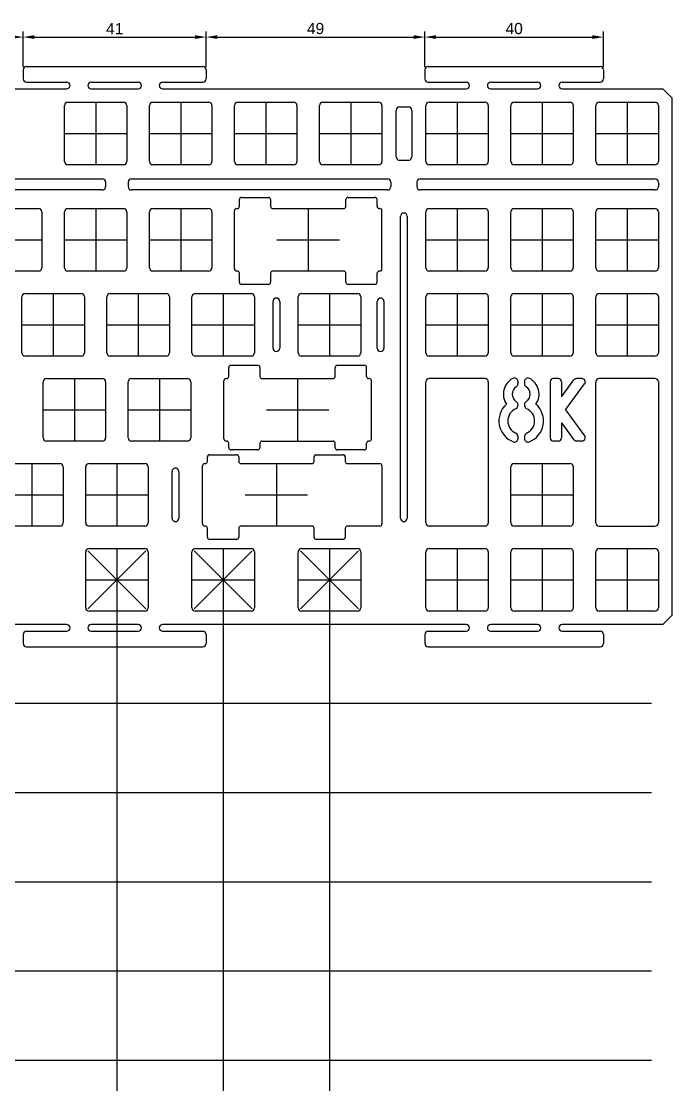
# Model space of a CAD drawing. Header units: millimetres. Extents: x 474 to 1639, y -476 to 312.
# Drawn here: x 1092.9 to 1238.6, y -213.1 to 25.2 of the extents above; entities that cross this region are included whole.
import ezdxf

# ---------------------------------------------------------------- set-up
doc = ezdxf.new("R2010")
doc.units = ezdxf.units.MM
doc.styles.get("Standard").update_dxf_attribs({"font": 'arial.ttf'})
doc.dimstyles.new('ISO-25', dxfattribs={"dimtxt": 2.5, "dimasz": 2.5, "dimexe": 1.25, "dimexo": 0.625, "dimtad": 1, "dimtxsty": 'Standard', "dimcen": 2.5, "dimadec": 0, "dimazin": 0, "dimtfac": 1, "dimtmove": 0, "dimatfit": 3, "dimfxl": 1, "dimarcsym": 0})

# ---------------------------------------------------------------- blocks, each defined once
blk = doc.blocks.new('*D55')
at = {"color": 0, "lineweight": -2, "transparency": 16777216}
for p, q in [((1035.31, 14.87), (1035.31, 22.86)), ((1037.81, 21.61), (1090.81, 21.61)), ((1093.31, 14.87), (1093.31, 22.86))]:
    blk.add_line(p, q, dxfattribs=at)
at = {"color": 0, "transparency": 16777216}
for points in [[(1037.81, 22.03), (1037.81, 21.19), (1035.31, 21.61)], [(1090.81, 22.03), (1090.81, 21.19), (1093.31, 21.61)]]:
    blk.add_solid(points, dxfattribs=at)
at = {"layer": 'Defpoints', "color": 0, "transparency": 16777216}
for p in [(1093.31, 21.61), (1035.31, 14.25), (1093.31, 14.25)]:
    blk.add_point(p, dxfattribs=at)
at = {"color": 0, "transparency": 16777216, "insert": (1064.31, 23.51), "char_height": 2.5, "attachment_point": 5}
blk.add_mtext('58', dxfattribs=at)
blk = doc.blocks.new('*D56')
at = {"color": 0, "lineweight": -2, "transparency": 16777216}
for p, q in [((1093.31, 14.87), (1093.31, 22.86)), ((1095.81, 21.61), (1131.81, 21.61)), ((1134.31, 14.87), (1134.31, 22.86))]:
    blk.add_line(p, q, dxfattribs=at)
at = {"color": 0, "transparency": 16777216}
for points in [[(1095.81, 22.03), (1095.81, 21.19), (1093.31, 21.61)], [(1131.81, 22.03), (1131.81, 21.19), (1134.31, 21.61)]]:
    blk.add_solid(points, dxfattribs=at)
at = {"layer": 'Defpoints', "color": 0, "transparency": 16777216}
for p in [(1134.31, 21.61), (1093.31, 14.25), (1134.31, 14.25)]:
    blk.add_point(p, dxfattribs=at)
at = {"color": 0, "transparency": 16777216, "insert": (1113.81, 23.49), "char_height": 2.5, "attachment_point": 5}
blk.add_mtext('41', dxfattribs=at)
blk = doc.blocks.new('*D50')
at = {"color": 0, "lineweight": -2, "transparency": 16777216}
for p, q in [((1134.31, 14.87), (1134.31, 22.86)), ((1136.81, 21.61), (1180.81, 21.61)), ((1183.31, 14.87), (1183.31, 22.86))]:
    blk.add_line(p, q, dxfattribs=at)
at = {"color": 0, "transparency": 16777216}
for points in [[(1136.81, 22.03), (1136.81, 21.19), (1134.31, 21.61)], [(1180.81, 22.03), (1180.81, 21.19), (1183.31, 21.61)]]:
    blk.add_solid(points, dxfattribs=at)
at = {"layer": 'Defpoints', "color": 0, "transparency": 16777216}
for p in [(1183.31, 21.61), (1134.31, 14.25), (1183.31, 14.25)]:
    blk.add_point(p, dxfattribs=at)
at = {"color": 0, "transparency": 16777216, "insert": (1158.81, 23.51), "char_height": 2.5, "attachment_point": 5}
blk.add_mtext('49', dxfattribs=at)
blk = doc.blocks.new('*D51')
at = {"color": 0, "lineweight": -2, "transparency": 16777216}
for p, q in [((1183.31, 14.88), (1183.31, 22.86)), ((1185.81, 21.61), (1220.81, 21.61)), ((1223.31, 14.88), (1223.31, 22.86))]:
    blk.add_line(p, q, dxfattribs=at)
at = {"color": 0, "transparency": 16777216}
for points in [[(1185.81, 22.03), (1185.81, 21.19), (1183.31, 21.61)], [(1220.81, 22.03), (1220.81, 21.19), (1223.31, 21.61)]]:
    blk.add_solid(points, dxfattribs=at)
at = {"layer": 'Defpoints', "color": 0, "transparency": 16777216}
for p in [(1223.31, 21.61), (1183.31, 14.25), (1223.31, 14.25)]:
    blk.add_point(p, dxfattribs=at)
at = {"color": 0, "transparency": 16777216, "insert": (1203.31, 23.51), "char_height": 2.5, "attachment_point": 5}
blk.add_mtext('40', dxfattribs=at)

msp = doc.modelspace()

# ---------------------------------------------------------------- linework, layer by layer
for p, q in [((1094.05625, 15), (1133.55625, 15)), ((1184.05625, 15), (1222.55625, 15)), ((1093.30625, 14.25), (1093.30625, 12.25)), ((1134.30625, 14.25), (1134.30625, 12.25)), ((1183.30625, 14.25), (1183.30625, 12.25)), ((1223.30625, 14.25), (1223.30625, 12.25)), ((1025.55625, 10), (1103.05625, 10)), ((1094.05625, 11.5), (1103.05625, 11.5)), ((1108.55625, 11.5), (1119.05625, 11.5)), ((1108.55625, 11.5), (1119.05625, 11.5)), ((1108.55625, 10), (1119.05625, 10)), ((1108.55625, 10), (1119.05625, 10)), ((1124.55625, 11.5), (1133.55625, 11.5)), ((1124.55625, 10), (1192.55625, 10)), ((1184.05625, 11.5), (1192.55625, 11.5)), ((1198.05625, 11.5), (1208.55625, 11.5)), ((1198.05625, 11.5), (1208.55625, 11.5)), ((1198.05625, 10), (1208.55625, 10)), ((1198.05625, 10), (1208.55625, 10)), ((1214.05625, 11.5), (1222.55625, 11.5)), ((1214.05625, 10), (1215.55625, 10)), ((1215.55625, 10), (1236.6125, 10)), ((1238.6125, 8), (1236.6125, 10)), ((1238.6125, 8), (1238.6125, -108.0125)), ((1238.6125, -108.0125), (1236.6125, -110.0125)), ((1103.05625, -110.0125), (1025.55625, -110.0125)), ((1094.05625, -111.5125), (1103.05625, -111.5125)), ((1119.05625, -110.0125), (1108.55625, -110.0125)), ((1108.55625, -111.5125), (1119.05625, -111.5125)), ((1108.55625, -111.5125), (1119.05625, -111.5125)), ((1192.55625, -110.0125), (1124.55625, -110.0125)), ((1124.55625, -111.5125), (1133.55625, -111.5125)), ((1184.05625, -111.5125), (1192.55625, -111.5125)), ((1208.55625, -110.0125), (1198.05625, -110.0125)), ((1198.05625, -111.5125), (1208.55625, -111.5125)), ((1198.05625, -111.5125), (1208.55625, -111.5125)), ((1215.5625, -110.0125), (1214.05625, -110.0125)), ((1214.05625, -111.5125), (1222.55625, -111.5125)), ((1236.6125, -110.0125), (1215.5625, -110.0125)), ((1093.30625, -112.2625), (1093.30625, -114.2625)), ((1134.30625, -112.2625), (1134.30625, -114.2625)), ((1183.30625, -112.2625), (1183.30625, -114.2625)), ((1223.30625, -112.2625), (1223.30625, -114.2625)), ((1094.05625, -115.0125), (1133.55625, -115.0125)), ((1184.05625, -115.0125), (1222.55625, -115.0125))]:
    msp.add_line(p, q)
at = {"color": 4}
for p, q in [((1102.55, -6.25), (1102.55, 6.25)), ((1103.3, 7), (1115.8, 7)), ((1116.55, 6.25), (1116.55, -6.25)), ((1121.6, -6.25), (1121.6, 6.25)), ((1122.35, 7), (1134.85, 7)), ((1135.6, 6.25), (1135.6, -6.25)), ((1140.65, -6.25), (1140.65, 6.25)), ((1141.4, 7), (1153.9, 7)), ((1154.65, 6.25), (1154.65, -6.25)), ((1159.7, -6.25), (1159.7, 6.25)), ((1160.45, 7), (1172.95, 7)), ((1173.7, 6.25), (1173.7, -6.25)), ((1176.87625, -5.25), (1176.87625, 5.25)), ((1177.62625, 6), (1179.62625, 6)), ((1180.37625, 5.25), (1180.37625, -5.25)), ((1183.5125, -6.25), (1183.5125, 6.25)), ((1184.2625, 7), (1196.7625, 7)), ((1197.5125, 6.25), (1197.5125, -6.25)), ((1202.5625, -6.25), (1202.5625, 6.25)), ((1203.3125, 7), (1215.8125, 7)), ((1216.5625, 6.25), (1216.5625, -6.25)), ((1221.6125, -6.25), (1221.6125, 6.25)), ((1222.3625, 7), (1234.8625, 7)), ((1235.6125, 6.25), (1235.6125, -6.25)), ((1115.8, -7), (1103.3, -7)), ((1134.85, -7), (1122.35, -7)), ((1153.9, -7), (1141.4, -7)), ((1172.95, -7), (1160.45, -7)), ((1177.62625, -6), (1179.62625, -6)), ((1196.7625, -7), (1184.2625, -7)), ((1215.8125, -7), (1203.3125, -7)), ((1234.8625, -7), (1222.3625, -7)), ((1077.60125, -10.15625), (1111.0375, -10.15625)), ((1111.7875, -10.90625), (1111.7875, -11.90625)), ((1116.8375, -10.90625), (1116.8375, -11.90625)), ((1117.5875, -10.15625), (1158.56375, -10.15625)), ((1158.56375, -10.15625), (1174.95, -10.15625)), ((1175.7, -10.90625), (1175.7, -11.90625)), ((1181.5125, -10.90625), (1181.5125, -11.90625)), ((1182.2625, -10.15625), (1234.8625, -10.15625)), ((1235.6125, -10.90625), (1235.6125, -11.90625)), ((1111.0375, -12.65625), (1036.625, -12.65625)), ((1174.95, -12.65625), (1117.5875, -12.65625)), ((1234.8625, -12.65625), (1182.2625, -12.65625)), ((1141.737, -16.3125), (1141.737, -14.8125)), ((1142.237, -14.3125), (1148.237, -14.3125)), ((1148.737, -14.8125), (1148.737, -16.3125)), ((1165.613, -16.3125), (1165.613, -14.8125)), ((1166.113, -14.3125), (1172.113, -14.3125)), ((1172.613, -16.3125), (1172.613, -14.8125)), ((1084.25, -16.8125), (1096.75, -16.8125)), ((1097.5, -17.5625), (1097.5, -30.0625)), ((1102.55, -30.0625), (1102.55, -17.5625)), ((1103.3, -16.8125), (1115.8, -16.8125)), ((1116.55, -17.5625), (1116.55, -30.0625)), ((1121.6, -30.0625), (1121.6, -17.5625)), ((1122.35, -16.8125), (1134.85, -16.8125)), ((1135.6, -17.5625), (1135.6, -30.0625)), ((1140.65, -30.3125), (1140.65, -17.3125)), ((1141.15, -16.8125), (1141.237, -16.8125)), ((1149.237, -16.8125), (1165.113, -16.8125)), ((1173.2, -16.8125), (1173.113, -16.8125)), ((1173.7, -30.3125), (1173.7, -17.3125)), ((1177.85, -86.2125), (1177.85, -18.5625)), ((1179.35, -18.5625), (1179.35, -86.2125)), ((1183.5125, -30.0625), (1183.5125, -17.5625)), ((1184.2625, -16.8125), (1196.7625, -16.8125)), ((1197.5125, -17.5625), (1197.5125, -30.0625)), ((1202.5625, -30.0625), (1202.5625, -17.5625)), ((1203.3125, -16.8125), (1215.8125, -16.8125)), ((1216.5625, -17.5625), (1216.5625, -30.0625)), ((1221.6125, -30.0625), (1221.6125, -17.5625)), ((1222.3625, -16.8125), (1234.8625, -16.8125)), ((1235.6125, -17.5625), (1235.6125, -30.0625)), ((1096.75, -30.8125), (1084.25, -30.8125)), ((1115.8, -30.8125), (1103.3, -30.8125)), ((1134.85, -30.8125), (1122.35, -30.8125)), ((1141.237, -30.8125), (1141.15, -30.8125)), ((1165.113, -30.8125), (1149.237, -30.8125)), ((1173.113, -30.8125), (1173.2, -30.8125)), ((1196.7625, -30.8125), (1184.2625, -30.8125)), ((1215.8125, -30.8125), (1203.3125, -30.8125)), ((1234.8625, -30.8125), (1222.3625, -30.8125)), ((1141.737, -33.3125), (1141.737, -31.3125)), ((1148.737, -31.3125), (1148.737, -33.3125)), ((1165.613, -33.3125), (1165.613, -31.3125)), ((1172.613, -33.3125), (1172.613, -31.3125)), ((1148.237, -33.8125), (1142.237, -33.8125)), ((1172.113, -33.8125), (1166.113, -33.8125)), ((1093.025, -49.1125), (1093.025, -36.6125)), ((1093.775, -35.8625), (1106.275, -35.8625)), ((1107.025, -36.6125), (1107.025, -49.1125)), ((1112.075, -49.1125), (1112.075, -36.6125)), ((1112.825, -35.8625), (1125.325, -35.8625)), ((1126.075, -36.6125), (1126.075, -49.1125)), ((1131.125, -49.1125), (1131.125, -36.6125)), ((1131.875, -35.8625), (1144.375, -35.8625)), ((1145.125, -36.6125), (1145.125, -49.1125)), ((1149.28125, -48.1125), (1149.28125, -37.6125)), ((1150.78125, -37.6125), (1150.78125, -48.1125)), ((1154.9375, -49.1125), (1154.9375, -36.6125)), ((1155.6875, -35.8625), (1168.1875, -35.8625)), ((1168.9375, -36.6125), (1168.9375, -49.1125)), ((1172.64375, -48.1125), (1172.64375, -37.6125)), ((1174.14375, -37.6125), (1174.14375, -48.1125)), ((1183.5125, -49.1125), (1183.5125, -36.6125)), ((1184.2625, -35.8625), (1196.7625, -35.8625)), ((1197.5125, -36.6125), (1197.5125, -49.1125)), ((1202.5625, -49.1125), (1202.5625, -36.6125)), ((1203.3125, -35.8625), (1215.8125, -35.8625)), ((1216.5625, -36.6125), (1216.5625, -49.1125)), ((1221.6125, -49.1125), (1221.6125, -36.6125)), ((1222.3625, -35.8625), (1234.8625, -35.8625)), ((1235.6125, -36.6125), (1235.6125, -49.1125)), ((1106.275, -49.8625), (1093.775, -49.8625)), ((1125.325, -49.8625), (1112.825, -49.8625)), ((1144.375, -49.8625), (1131.875, -49.8625)), ((1168.1875, -49.8625), (1155.6875, -49.8625)), ((1196.7625, -49.8625), (1184.2625, -49.8625)), ((1215.8125, -49.8625), (1203.3125, -49.8625)), ((1234.8625, -49.8625), (1222.3625, -49.8625)), ((1139.35575, -54.4125), (1139.35575, -52.4125)), ((1139.85575, -51.9125), (1145.85575, -51.9125)), ((1146.35575, -52.4125), (1146.35575, -54.4125)), ((1163.23175, -54.4125), (1163.23175, -52.4125)), ((1163.73175, -51.9125), (1169.73175, -51.9125)), ((1170.23175, -54.4125), (1170.23175, -52.4125)), ((1097.7875, -68.1625), (1097.7875, -55.6625)), ((1098.5375, -54.9125), (1111.0375, -54.9125)), ((1111.7875, -55.6625), (1111.7875, -68.1625)), ((1116.8375, -68.1625), (1116.8375, -55.6625)), ((1117.5875, -54.9125), (1130.0875, -54.9125)), ((1130.8375, -55.6625), (1130.8375, -68.1625)), ((1138.26875, -68.4125), (1138.26875, -55.4125)), ((1138.76875, -54.9125), (1138.85575, -54.9125)), ((1146.85575, -54.9125), (1162.73175, -54.9125)), ((1170.81875, -54.9125), (1170.73175, -54.9125)), ((1171.31875, -68.4125), (1171.31875, -55.4125)), ((1183.5125, -87.2125), (1183.5125, -55.6625)), ((1196.7625, -54.9125), (1184.2625, -54.9125)), ((1197.5125, -55.6625), (1197.5125, -87.2125)), ((1204.1375, -55.529359), (1204.1375, -56.107614)), ((1205.6375, -55.529359), (1205.6375, -56.107614)), ((1211.391786, -55.6625), (1211.391786, -68.1625)), ((1213.141786, -54.9125), (1212.141786, -54.9125)), ((1213.891786, -59.000654), (1216.700227, -55.215597)), ((1213.891786, -55.6625), (1213.891786, -59.000654)), ((1214.783632, -61.9125), (1219.089421, -56.109403)), ((1218.48711, -54.9125), (1217.302537, -54.9125)), ((1221.6125, -87.2125), (1221.6125, -55.6625)), ((1234.8625, -54.9125), (1222.3625, -54.9125)), ((1235.6125, -55.6625), (1235.6125, -87.2125)), ((1204.1375, -60.717386), (1204.1375, -60.975568)), ((1205.6375, -60.717386), (1205.6375, -60.975568)), ((1214.783632, -61.9125), (1219.089421, -67.715597)), ((1213.891786, -64.824346), (1216.700227, -68.609403)), ((1213.891786, -64.824346), (1213.891786, -68.1625)), ((1111.0375, -68.9125), (1098.5375, -68.9125)), ((1130.0875, -68.9125), (1117.5875, -68.9125)), ((1138.85575, -68.9125), (1138.76875, -68.9125)), ((1146.85575, -68.9125), (1162.73175, -68.9125)), ((1170.73175, -68.9125), (1170.81875, -68.9125)), ((1204.1375, -67.849432), (1204.1375, -68.388993)), ((1205.6375, -67.849432), (1205.6375, -68.388993)), ((1213.141786, -68.9125), (1212.141786, -68.9125)), ((1218.48711, -68.9125), (1217.302537, -68.9125)), ((1139.35575, -70.4125), (1139.35575, -69.4125)), ((1145.85575, -70.9125), (1139.85575, -70.9125)), ((1146.35575, -69.4125), (1146.35575, -70.4125)), ((1163.23175, -70.4125), (1163.23175, -69.4125)), ((1169.73175, -70.9125), (1163.73175, -70.9125)), ((1170.23175, -70.4125), (1170.23175, -69.4125)), ((1134.59325, -73.4625), (1134.59325, -72.4625)), ((1135.09325, -71.9625), (1141.09325, -71.9625)), ((1141.59325, -72.4625), (1141.59325, -73.4625)), ((1158.46925, -73.4625), (1158.46925, -72.4625)), ((1158.96925, -71.9625), (1164.96925, -71.9625)), ((1165.46925, -72.4625), (1165.46925, -73.4625)), ((1089.0125, -73.9625), (1101.5125, -73.9625)), ((1102.2625, -74.7125), (1102.2625, -87.2125)), ((1107.3125, -87.2125), (1107.3125, -74.7125)), ((1108.0625, -73.9625), (1120.5625, -73.9625)), ((1121.3125, -74.7125), (1121.3125, -87.2125)), ((1126.659375, -86.2125), (1126.659375, -75.7125)), ((1128.159375, -75.7125), (1128.159375, -86.2125)), ((1133.50625, -87.4625), (1133.50625, -74.4625)), ((1134.00625, -73.9625), (1134.09325, -73.9625)), ((1142.09325, -73.9625), (1157.96925, -73.9625)), ((1165.96925, -73.9625), (1173.2, -73.9625)), ((1173.7, -74.4625), (1173.7, -87.4625)), ((1202.5625, -87.2125), (1202.5625, -74.7125)), ((1203.3125, -73.9625), (1215.8125, -73.9625)), ((1216.5625, -74.7125), (1216.5625, -87.2125)), ((1101.5125, -87.9625), (1089.0125, -87.9625)), ((1120.5625, -87.9625), (1108.0625, -87.9625)), ((1134.09325, -87.9625), (1134.00625, -87.9625)), ((1157.96925, -87.9625), (1142.09325, -87.9625)), ((1173.2, -87.9625), (1165.96925, -87.9625)), ((1196.7625, -87.9625), (1184.2625, -87.9625)), ((1215.8125, -87.9625), (1203.3125, -87.9625)), ((1222.3625, -87.9625), (1234.8625, -87.9625)), ((1134.59325, -90.4625), (1134.59325, -88.4625)), ((1141.59325, -88.4625), (1141.59325, -90.4625)), ((1158.46925, -90.4625), (1158.46925, -88.4625)), ((1165.46925, -88.4625), (1165.46925, -90.4625)), ((1141.09325, -90.9625), (1135.09325, -90.9625)), ((1164.96925, -90.9625), (1158.96925, -90.9625)), ((1107.3125, -106.2625), (1107.3125, -93.7625)), ((1108.0625, -93.0125), (1120.5625, -93.0125)), ((1121.3125, -93.7625), (1121.3125, -106.2625)), ((1131.125, -106.2625), (1131.125, -93.7625)), ((1131.875, -93.0125), (1144.375, -93.0125)), ((1145.125, -93.7625), (1145.125, -106.2625)), ((1154.9375, -106.2625), (1154.9375, -93.7625)), ((1155.6875, -93.0125), (1168.1875, -93.0125)), ((1168.9375, -93.7625), (1168.9375, -106.2625)), ((1183.5125, -106.2625), (1183.5125, -93.7625)), ((1184.2625, -93.0125), (1196.7625, -93.0125)), ((1197.5125, -93.7625), (1197.5125, -106.2625)), ((1202.5625, -106.2625), (1202.5625, -93.7625)), ((1203.3125, -93.0125), (1215.8125, -93.0125)), ((1216.5625, -93.7625), (1216.5625, -106.2625)), ((1221.6125, -106.2625), (1221.6125, -93.7625)), ((1222.3625, -93.0125), (1234.8625, -93.0125)), ((1235.6125, -93.7625), (1235.6125, -106.2625)), ((1120.5625, -107.0125), (1108.0625, -107.0125)), ((1144.375, -107.0125), (1131.875, -107.0125)), ((1168.1875, -107.0125), (1155.6875, -107.0125)), ((1196.7625, -107.0125), (1184.2625, -107.0125)), ((1215.8125, -107.0125), (1203.3125, -107.0125)), ((1234.8625, -107.0125), (1222.3625, -107.0125))]:
    msp.add_line(p, q, dxfattribs=at)
at = {"color": 1}
for p, q in [((1109.55, 7), (1109.55, -7)), ((1128.6, 7), (1128.6, -7)), ((1147.65, 7), (1147.65, -7)), ((1166.7, 7), (1166.7, -7)), ((1190.5125, 7), (1190.5125, -7)), ((1209.5625, 7), (1209.5625, -7)), ((1228.6125, 7), (1228.6125, -7)), ((1102.55, 0), (1116.55, 0)), ((1121.6, 0), (1135.6, 0)), ((1140.65, 0), (1154.65, 0)), ((1159.7, 0), (1173.7, 0)), ((1183.5125, 0), (1197.5125, 0)), ((1202.5625, 0), (1216.5625, 0)), ((1221.6125, 0), (1235.6125, 0)), ((1109.55, -16.8125), (1109.55, -30.8125)), ((1128.6, -16.8125), (1128.6, -30.8125)), ((1157.175, -16.8125), (1157.175, -30.8125)), ((1190.5125, -16.8125), (1190.5125, -30.8125)), ((1209.5625, -16.8125), (1209.5625, -30.8125)), ((1228.6125, -16.8125), (1228.6125, -30.8125)), ((1083.5, -23.8125), (1097.5, -23.8125)), ((1102.55, -23.8125), (1116.55, -23.8125)), ((1121.6, -23.8125), (1135.6, -23.8125)), ((1150.175, -23.8125), (1164.175, -23.8125)), ((1183.5125, -23.8125), (1197.5125, -23.8125)), ((1202.5625, -23.8125), (1216.5625, -23.8125)), ((1221.6125, -23.8125), (1235.6125, -23.8125)), ((1100.025, -35.8625), (1100.025, -49.8625)), ((1119.075, -35.8625), (1119.075, -49.8625)), ((1138.125, -35.8625), (1138.125, -49.8625)), ((1161.9375, -35.8625), (1161.9375, -49.8625)), ((1190.5125, -35.8625), (1190.5125, -49.8625)), ((1209.5625, -35.8625), (1209.5625, -49.8625)), ((1228.6125, -35.8625), (1228.6125, -49.8625)), ((1093.025, -42.8625), (1107.025, -42.8625)), ((1112.075, -42.8625), (1126.075, -42.8625)), ((1131.125, -42.8625), (1145.125, -42.8625)), ((1154.9375, -42.8625), (1168.9375, -42.8625)), ((1183.5125, -42.8625), (1197.5125, -42.8625)), ((1202.5625, -42.8625), (1216.5625, -42.8625)), ((1221.6125, -42.8625), (1235.6125, -42.8625)), ((1104.7875, -54.9125), (1104.7875, -68.9125)), ((1123.8375, -54.9125), (1123.8375, -68.9125)), ((1154.79375, -54.9125), (1154.79375, -68.9125)), ((1097.7875, -61.9125), (1111.7875, -61.9125)), ((1116.8375, -61.9125), (1130.8375, -61.9125)), ((1147.79375, -61.9125), (1161.79375, -61.9125)), ((1095.2625, -73.9625), (1095.2625, -87.9625)), ((1114.3125, -73.9625), (1114.3125, -87.9625)), ((1150.03125, -73.9625), (1150.03125, -87.9625)), ((1209.5625, -73.9625), (1209.5625, -87.9625)), ((1088.2625, -80.9625), (1102.2625, -80.9625)), ((1107.3125, -80.9625), (1121.3125, -80.9625)), ((1143.03125, -80.9625), (1157.03125, -80.9625)), ((1202.5625, -80.9625), (1216.5625, -80.9625)), ((1114.3125, -93.0125), (1114.3125, -107.0125)), ((1138.125, -93.0125), (1138.125, -107.0125)), ((1161.9375, -93.0125), (1161.9375, -107.0125)), ((1190.5125, -93.0125), (1190.5125, -107.0125)), ((1209.5625, -93.0125), (1209.5625, -107.0125)), ((1228.6125, -93.0125), (1228.6125, -107.0125)), ((1107.3125, -100.0125), (1121.3125, -100.0125)), ((1131.125, -100.0125), (1145.125, -100.0125)), ((1154.9375, -100.0125), (1168.9375, -100.0125)), ((1183.5125, -100.0125), (1197.5125, -100.0125)), ((1202.5625, -100.0125), (1216.5625, -100.0125)), ((1221.6125, -100.0125), (1235.6125, -100.0125))]:
    msp.add_line(p, q, dxfattribs=at)
at = {"color": 2}
for p, q in [((1107.8125, -93.5125), (1120.8125, -106.5125)), ((1107.8125, -106.5125), (1120.8125, -93.5125)), ((1131.625, -93.5125), (1144.625, -106.5125)), ((1131.625, -106.5125), (1144.625, -93.5125)), ((1155.4375, -93.5125), (1168.4375, -106.5125)), ((1155.4375, -106.5125), (1168.4375, -93.5125)), ((1114.3125, -107.0125), (1114.3125, -325.612378)), ((1138.125, -107.0125), (1138.125, -325.612378)), ((1161.9375, -107.0125), (1161.9375, -325.612378)), ((873.909511, -127.651543), (1234.088327, -127.651543)), ((873.909511, -147.651543), (1234.088327, -147.651543)), ((873.909511, -167.651543), (1234.088327, -167.651543)), ((873.909511, -187.651543), (1234.088327, -187.651543)), ((873.909511, -207.651543), (1234.088327, -207.651543))]:
    msp.add_line(p, q, dxfattribs=at)
for centre, start, end in [((1094.05625, 14.25), 90, 180), ((1133.55625, 14.25), 360, 90), ((1184.05625, 14.25), 90, 180), ((1222.55625, 14.25), 0, 90), ((1094.05625, 12.25), 180, 270), ((1133.55625, 12.25), 270, 360), ((1184.05625, 12.25), 180, 270), ((1222.55625, 12.25), 270, 0), ((1103.05625, 10.75), 270, 90), ((1108.55625, 10.75), 90, 270), ((1119.05625, 10.75), 270, 90), ((1124.55625, 10.75), 90, 270), ((1192.55625, 10.75), 270, 90), ((1198.05625, 10.75), 90, 270), ((1208.55625, 10.75), 270, 90), ((1214.05625, 10.75), 90, 270), ((1094.05625, -112.2625), 90, 180), ((1103.05625, -110.7625), 270, 90), ((1108.55625, -110.7625), 90, 270), ((1119.05625, -110.7625), 270, 90), ((1124.55625, -110.7625), 90, 270), ((1133.55625, -112.2625), 360, 90), ((1184.05625, -112.2625), 90, 180), ((1192.55625, -110.7625), 270, 90), ((1198.05625, -110.7625), 90, 270), ((1208.55625, -110.7625), 270, 90), ((1214.05625, -110.7625), 90, 270), ((1222.55625, -112.2625), 0, 90), ((1094.05625, -114.2625), 180, 270), ((1133.55625, -114.2625), 270, 360), ((1184.05625, -114.2625), 180, 270), ((1222.55625, -114.2625), 270, 0)]:
    msp.add_arc(centre, 0.75, start, end)
at = {"color": 4}
for centre, radius, start, end in [((1103.3, 6.25), 0.75, 90, 180), ((1115.8, 6.25), 0.75, 0, 90), ((1122.35, 6.25), 0.75, 90, 180), ((1134.85, 6.25), 0.75, 0, 90), ((1141.4, 6.25), 0.75, 90, 180), ((1153.9, 6.25), 0.75, 0, 90), ((1160.45, 6.25), 0.75, 90, 180), ((1172.95, 6.25), 0.75, 0, 90), ((1177.62625, 5.25), 0.75, 90, 180), ((1179.62625, 5.25), 0.75, 0, 90), ((1184.2625, 6.25), 0.75, 90, 180), ((1196.7625, 6.25), 0.75, 0, 90), ((1203.3125, 6.25), 0.75, 90, 180), ((1215.8125, 6.25), 0.75, 0, 90), ((1222.3625, 6.25), 0.75, 90, 180), ((1234.8625, 6.25), 0.75, 0, 90), ((1103.3, -6.25), 0.75, 180, 270), ((1115.8, -6.25), 0.75, 270, 0), ((1122.35, -6.25), 0.75, 180, 270), ((1134.85, -6.25), 0.75, 270, 0), ((1141.4, -6.25), 0.75, 180, 270), ((1153.9, -6.25), 0.75, 270, 0), ((1160.45, -6.25), 0.75, 180, 270), ((1172.95, -6.25), 0.75, 270, 0), ((1177.62625, -5.25), 0.75, 180, 270), ((1179.62625, -5.25), 0.75, 270, 0), ((1184.2625, -6.25), 0.75, 180, 270), ((1196.7625, -6.25), 0.75, 270, 0), ((1203.3125, -6.25), 0.75, 180, 270), ((1215.8125, -6.25), 0.75, 270, 0), ((1222.3625, -6.25), 0.75, 180, 270), ((1234.8625, -6.25), 0.75, 270, 0), ((1111.0375, -10.90625), 0.75, 0, 90), ((1111.0375, -11.90625), 0.75, 270, 0), ((1117.5875, -10.90625), 0.75, 90, 180), ((1117.5875, -11.90625), 0.75, 180, 270), ((1174.95, -10.90625), 0.75, 0, 90), ((1174.95, -11.90625), 0.75, 270, 0), ((1182.2625, -10.90625), 0.75, 90, 180), ((1182.2625, -11.90625), 0.75, 180, 270), ((1234.8625, -10.90625), 0.75, 0, 90), ((1234.8625, -11.90625), 0.75, 270, 0), ((1141.237, -16.3125), 0.5, 270, 0), ((1142.237, -14.8125), 0.5, 90, 180), ((1148.237, -14.8125), 0.5, 0, 90), ((1149.237, -16.3125), 0.5, 180, 270), ((1165.113, -16.3125), 0.5, 270, 0), ((1166.113, -14.8125), 0.5, 90, 180), ((1172.113, -14.8125), 0.5, 0, 90), ((1173.113, -16.3125), 0.5, 180, 270), ((1096.75, -17.5625), 0.75, 0, 90), ((1103.3, -17.5625), 0.75, 90, 180), ((1115.8, -17.5625), 0.75, 0, 90), ((1122.35, -17.5625), 0.75, 90, 180), ((1134.85, -17.5625), 0.75, 0, 90), ((1141.15, -17.3125), 0.5, 90, 180), ((1173.2, -17.3125), 0.5, 0, 90), ((1178.6, -18.5625), 0.75, 90, 180), ((1178.6, -18.5625), 0.75, 0, 90), ((1184.2625, -17.5625), 0.75, 90, 180), ((1196.7625, -17.5625), 0.75, 0, 90), ((1203.3125, -17.5625), 0.75, 90, 180), ((1215.8125, -17.5625), 0.75, 0, 90), ((1222.3625, -17.5625), 0.75, 90, 180), ((1234.8625, -17.5625), 0.75, 0, 90), ((1096.75, -30.0625), 0.75, 270, 0), ((1103.3, -30.0625), 0.75, 180, 270), ((1115.8, -30.0625), 0.75, 270, 0), ((1122.35, -30.0625), 0.75, 180, 270), ((1134.85, -30.0625), 0.75, 270, 0), ((1141.15, -30.3125), 0.5, 180, 270), ((1141.237, -31.3125), 0.5, 0, 90), ((1149.237, -31.3125), 0.5, 90, 180), ((1165.113, -31.3125), 0.5, 0, 90), ((1173.113, -31.3125), 0.5, 90, 180), ((1173.2, -30.3125), 0.5, 270, 0), ((1184.2625, -30.0625), 0.75, 180, 270), ((1196.7625, -30.0625), 0.75, 270, 0), ((1203.3125, -30.0625), 0.75, 180, 270), ((1215.8125, -30.0625), 0.75, 270, 0), ((1222.3625, -30.0625), 0.75, 180, 270), ((1234.8625, -30.0625), 0.75, 270, 0), ((1142.237, -33.3125), 0.5, 180, 270), ((1148.237, -33.3125), 0.5, 270, 0), ((1166.113, -33.3125), 0.5, 180, 270), ((1172.113, -33.3125), 0.5, 270, 0), ((1093.775, -36.6125), 0.75, 90, 180), ((1106.275, -36.6125), 0.75, 0, 90), ((1112.825, -36.6125), 0.75, 90, 180), ((1125.325, -36.6125), 0.75, 0, 90), ((1131.875, -36.6125), 0.75, 90, 180), ((1144.375, -36.6125), 0.75, 0, 90), ((1150.03125, -37.6125), 0.75, 90, 180), ((1150.03125, -37.6125), 0.75, 0, 90), ((1155.6875, -36.6125), 0.75, 90, 180), ((1168.1875, -36.6125), 0.75, 0, 90), ((1173.39375, -37.6125), 0.75, 90, 180), ((1173.39375, -37.6125), 0.75, 0, 90), ((1184.2625, -36.6125), 0.75, 90, 180), ((1196.7625, -36.6125), 0.75, 0, 90), ((1203.3125, -36.6125), 0.75, 90, 180), ((1215.8125, -36.6125), 0.75, 0, 90), ((1222.3625, -36.6125), 0.75, 90, 180), ((1234.8625, -36.6125), 0.75, 0, 90), ((1093.775, -49.1125), 0.75, 180, 270), ((1106.275, -49.1125), 0.75, 270, 0), ((1112.825, -49.1125), 0.75, 180, 270), ((1125.325, -49.1125), 0.75, 270, 0), ((1131.875, -49.1125), 0.75, 180, 270), ((1144.375, -49.1125), 0.75, 270, 0), ((1150.03125, -48.1125), 0.75, 180, 270), ((1150.03125, -48.1125), 0.75, 270, 0), ((1155.6875, -49.1125), 0.75, 180, 270), ((1168.1875, -49.1125), 0.75, 270, 0), ((1173.39375, -48.1125), 0.75, 180, 270), ((1173.39375, -48.1125), 0.75, 270, 0), ((1184.2625, -49.1125), 0.75, 180, 270), ((1196.7625, -49.1125), 0.75, 270, 0), ((1203.3125, -49.1125), 0.75, 180, 270), ((1215.8125, -49.1125), 0.75, 270, 0), ((1222.3625, -49.1125), 0.75, 180, 270), ((1234.8625, -49.1125), 0.75, 270, 0), ((1139.85575, -52.4125), 0.5, 90, 180), ((1145.85575, -52.4125), 0.5, 0, 90), ((1163.73175, -52.4125), 0.5, 90, 180), ((1169.73175, -52.4125), 0.5, 0, 90), ((1138.85575, -54.4125), 0.5, 270, 0), ((1146.85575, -54.4125), 0.5, 180, 270), ((1162.73175, -54.4125), 0.5, 270, 0), ((1170.73175, -54.4125), 0.5, 180, 270), ((1203.3875, -55.529359), 0.75, 0, 117.48642625), ((1206.3875, -55.529359), 0.75, 62.51357375, 180), ((1098.5375, -55.6625), 0.75, 90, 180), ((1111.0375, -55.6625), 0.75, 0, 90), ((1117.5875, -55.6625), 0.75, 90, 180), ((1130.0875, -55.6625), 0.75, 0, 90), ((1138.76875, -55.4125), 0.5, 90, 180), ((1170.81875, -55.4125), 0.5, 0, 90), ((1184.2625, -55.6625), 0.75, 90, 180), ((1196.7625, -55.6625), 0.75, 0, 90), ((1204.8875, -58.4125), 4, 117.48642625, 214.22886633), ((1204.8875, -58.4125), 2, 123.05573115, 236.94426885), ((1203.3875, -56.107614), 0.75, 303.05573115, 0), ((1206.3875, -56.107614), 0.75, 180, 236.94426885), ((1204.8875, -58.4125), 2, 303.05573115, 56.94426885), ((1204.8875, -58.4125), 4, 325.77113367, 62.51357375), ((1212.141786, -55.6625), 0.75, 90, 180), ((1213.141786, -55.6625), 0.75, 0, 90), ((1217.302537, -55.6625), 0.75, 90, 143.42528218), ((1218.48711, -55.6625), 0.75, 323.42528218, 90), ((1222.3625, -55.6625), 0.75, 90, 180), ((1234.8625, -55.6625), 0.75, 0, 90), ((1204.8875, -64.4125), 5, 131.40962211, 249.33268351), ((1204.8875, -64.4125), 3, 113.57817848, 246.42182152), ((1203.3875, -60.975568), 0.75, 293.57817848, 360), ((1203.3875, -60.717386), 0.75, 360, 56.94426885), ((1206.3875, -60.717386), 0.75, 123.05573115, 180), ((1206.3875, -60.975568), 0.75, 180, 246.42182152), ((1204.8875, -64.4125), 3, 293.57817848, 66.42182152), ((1204.8875, -64.4125), 5, 290.66731649, 48.59037789), ((1098.5375, -68.1625), 0.75, 180, 270), ((1111.0375, -68.1625), 0.75, 270, 0), ((1117.5875, -68.1625), 0.75, 180, 270), ((1130.0875, -68.1625), 0.75, 270, 0), ((1138.76875, -68.4125), 0.5, 180, 270), ((1138.85575, -69.4125), 0.5, 0, 90), ((1146.85575, -69.4125), 0.5, 90, 180), ((1162.73175, -69.4125), 0.5, 0, 90), ((1170.73175, -69.4125), 0.5, 90, 180), ((1170.81875, -68.4125), 0.5, 270, 0), ((1203.3875, -68.388993), 0.75, 249.33268351, 360), ((1203.3875, -67.849432), 0.75, 360, 66.42182152), ((1206.3875, -67.849432), 0.75, 113.57817848, 180), ((1206.3875, -68.388993), 0.75, 180, 290.66731649), ((1212.141786, -68.1625), 0.75, 180, 270), ((1213.141786, -68.1625), 0.75, 270, 360), ((1217.302537, -68.1625), 0.75, 216.57471782, 270), ((1218.48711, -68.1625), 0.75, 270, 36.57471782), ((1139.85575, -70.4125), 0.5, 180, 270), ((1145.85575, -70.4125), 0.5, 270, 0), ((1163.73175, -70.4125), 0.5, 180, 270), ((1169.73175, -70.4125), 0.5, 270, 0), ((1134.09325, -73.4625), 0.5, 270, 0), ((1135.09325, -72.4625), 0.5, 90, 180), ((1141.09325, -72.4625), 0.5, 0, 90), ((1142.09325, -73.4625), 0.5, 180, 270), ((1157.96925, -73.4625), 0.5, 270, 0), ((1158.96925, -72.4625), 0.5, 90, 180), ((1164.96925, -72.4625), 0.5, 0, 90), ((1165.96925, -73.4625), 0.5, 180, 270), ((1101.5125, -74.7125), 0.75, 0, 90), ((1108.0625, -74.7125), 0.75, 90, 180), ((1120.5625, -74.7125), 0.75, 0, 90), ((1127.409375, -75.7125), 0.75, 90, 180), ((1127.409375, -75.7125), 0.75, 0, 90), ((1134.00625, -74.4625), 0.5, 90, 180), ((1173.2, -74.4625), 0.5, 0, 90), ((1203.3125, -74.7125), 0.75, 90, 180), ((1215.8125, -74.7125), 0.75, 0, 90), ((1101.5125, -87.2125), 0.75, 270, 0), ((1108.0625, -87.2125), 0.75, 180, 270), ((1120.5625, -87.2125), 0.75, 270, 0), ((1127.409375, -86.2125), 0.75, 180, 270), ((1127.409375, -86.2125), 0.75, 270, 0), ((1134.00625, -87.4625), 0.5, 180, 270), ((1134.09325, -88.4625), 0.5, 0, 90), ((1142.09325, -88.4625), 0.5, 90, 180), ((1157.96925, -88.4625), 0.5, 0, 90), ((1165.96925, -88.4625), 0.5, 90, 180), ((1173.2, -87.4625), 0.5, 270, 0), ((1178.6, -86.2125), 0.75, 180, 270), ((1178.6, -86.2125), 0.75, 270, 0), ((1184.2625, -87.2125), 0.75, 180, 270), ((1196.7625, -87.2125), 0.75, 270, 0), ((1203.3125, -87.2125), 0.75, 180, 270), ((1215.8125, -87.2125), 0.75, 270, 0), ((1222.3625, -87.2125), 0.75, 180, 270), ((1234.8625, -87.2125), 0.75, 270, 0), ((1135.09325, -90.4625), 0.5, 180, 270), ((1141.09325, -90.4625), 0.5, 270, 0), ((1158.96925, -90.4625), 0.5, 180, 270), ((1164.96925, -90.4625), 0.5, 270, 0), ((1108.0625, -93.7625), 0.75, 90, 180), ((1120.5625, -93.7625), 0.75, 0, 90), ((1131.875, -93.7625), 0.75, 90, 180), ((1144.375, -93.7625), 0.75, 0, 90), ((1155.6875, -93.7625), 0.75, 90, 180), ((1168.1875, -93.7625), 0.75, 0, 90), ((1184.2625, -93.7625), 0.75, 90, 180), ((1196.7625, -93.7625), 0.75, 0, 90), ((1203.3125, -93.7625), 0.75, 90, 180), ((1215.8125, -93.7625), 0.75, 0, 90), ((1222.3625, -93.7625), 0.75, 90, 180), ((1234.8625, -93.7625), 0.75, 0, 90), ((1108.0625, -106.2625), 0.75, 180, 270), ((1120.5625, -106.2625), 0.75, 270, 0), ((1131.875, -106.2625), 0.75, 180, 270), ((1144.375, -106.2625), 0.75, 270, 0), ((1155.6875, -106.2625), 0.75, 180, 270), ((1168.1875, -106.2625), 0.75, 270, 0), ((1184.2625, -106.2625), 0.75, 180, 270), ((1196.7625, -106.2625), 0.75, 270, 0), ((1203.3125, -106.2625), 0.75, 180, 270), ((1215.8125, -106.2625), 0.75, 270, 0), ((1222.3625, -106.2625), 0.75, 180, 270), ((1234.8625, -106.2625), 0.75, 270, 0)]:
    msp.add_arc(centre, radius, start, end, dxfattribs=at)

# ---------------------------------------------------------------- dimensions: what is measured, and where the dimension line sits
for base, p1, p2, picture, middle in [((1093.30625, 21.609722), (1035.30625, 14.25), (1093.30625, 14.25), '*D55', (1064.30625, 23.511155)), ((1134.30625, 21.609722), (1093.30625, 14.25), (1134.30625, 14.25), '*D56', (1113.80625, 23.489838)), ((1183.30625, 21.609722), (1134.30625, 14.25), (1183.30625, 14.25), '*D50', (1158.80625, 23.511155)), ((1223.30625, 21.609722), (1183.30625, 14.25), (1223.30625, 14.25), '*D51', (1203.30625, 23.511155))]:
    dim = msp.add_linear_dim(base=base, p1=p1, p2=p2, dimstyle='ISO-25', dxfattribs=at)
    dim.commit()
    dim.dimension.update_dxf_attribs({"geometry": picture, "text_midpoint": middle})

doc.saveas('drawing.dxf')
